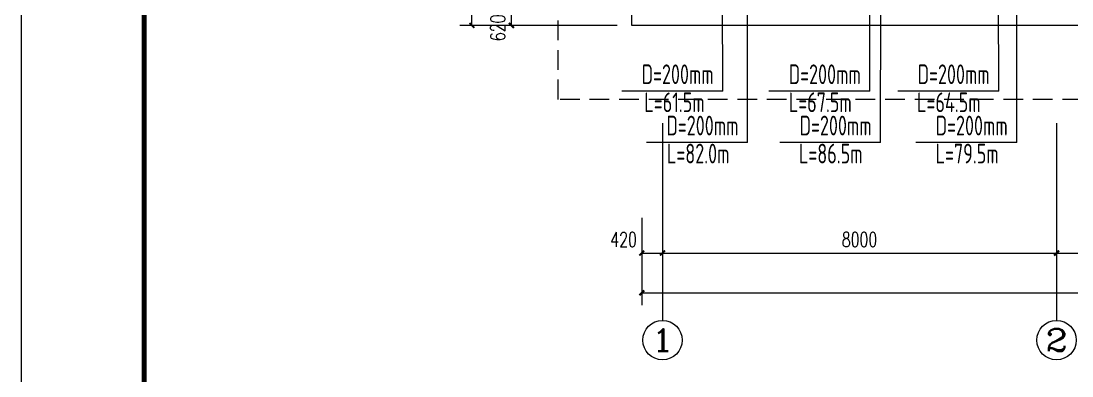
# Model space of a CAD drawing. Extents: x 2430460 to 2514560, y -608375 to -364775.
# Drawn here: x 2430460 to 2451795, y -474274 to -467075 of the extents above; entities that cross this region are included whole.
import ezdxf
from ezdxf.enums import TextEntityAlignment as Align

# ---------------------------------------------------------------- set-up
doc = ezdxf.new("R2010")
doc.units = 0
doc.header["$LTSCALE"] = 1000
doc.header["$MEASUREMENT"] = 0
doc.linetypes.add('_DASH', pattern=[0.6, 0.4, -0.2])
for name, color, linetype in [('AXIS', 3, 'Continuous'), ('AXIS_TEXT', 7, 'Continuous'), ('CURTWALL', 4, 'Continuous'), ('PUB_DIM', 3, 'Continuous'), ('TK', 4, 'Continuous')]:
    doc.layers.add(name, color=color, linetype=linetype)
doc.styles.add('26#标准$0$TSSD_REIN', font='Tssdeng.shx', dxfattribs={"width": 0.7, "bigfont": 'tssdchn.shx'})
doc.styles.add('_TCH_AXIS', font='COMPLEX', dxfattribs={"bigfont": 'GBCBIG'})
doc.styles.add('_TCH_DIM_T3', font='SIMPLEX', dxfattribs={"width": 0.705882, "bigfont": 'GBCBIG'})
doc.styles.add('COMPLEX', font='COMPLEX')
doc.styles.add('HZTXT1', font='romans.shx', dxfattribs={"width": 0.7, "bigfont": 'GBHZFS.SHX'})
doc.styles.get("Standard").update_dxf_attribs({"font": 'gbenor.shx', "bigfont": 'gbcbig.shx'})
doc.dimstyles.new('_TCH_ARCH&&100', dxfattribs={"dimtxt": 297.5, "dimasz": 100, "dimexe": 250, "dimexo": 300, "dimgap": 126.25, "dimtad": 1, "dimdec": 0, "dimzin": 0, "dimdsep": 46, "dimtxsty": '_TCH_DIM_T3', "dimblk": 'ARCHTICK', "dimcen": 0.09, "dimclrt": 7, "dimazin": 2, "dimtfac": 1, "dimtdec": 0, "dimtix": 1, "dimtmove": 2, "dimatfit": 3, "dimfxl": 30, "dimtolj": 1, "dimtzin": 0, "dimarcsym": 0})

# ---------------------------------------------------------------- blocks, each defined once
blk = doc.blocks.new('_ArchTick')
at = {"color": 0, "linetype": 'ByBlock', "const_width": 0.4}
blk.add_lwpolyline([(-0.5, -0.5), (0.5, 0.5)], dxfattribs=at)
blk = doc.blocks.new('*D111')
at = {"layer": 'Defpoints', "color": 0, "transparency": 16777216}
for p in [(-43367, -2640), (-40920, -2640), (-40920, -3260)]:
    blk.add_point(p, dxfattribs=at)
at = {"layer": 'PUB_DIM', "color": 0, "lineweight": -2, "transparency": 16777216}
for p, q in [((-41220, -2640), (-43617, -2640)), ((-43367, -3260), (-43367, -2640)), ((-41220, -3260), (-43617, -3260))]:
    blk.add_line(p, q, dxfattribs=at)
at = {"layer": 'PUB_DIM', "color": 0, "lineweight": -2, "transparency": 16777216, "xscale": 100, "yscale": 100, "zscale": 100}
for p, rotation in [((-43367, -2640), 90), ((-43367, -3260), 270)]:
    blk.add_blockref('_ArchTick', p, dxfattribs=dict(at, rotation=rotation))
at = {"layer": 'PUB_DIM', "color": 7, "transparency": 16777216, "insert": (-43642, -3310), "char_height": 297.5, "attachment_point": 5, "rotation": 90, "style": '_TCH_DIM_T3'}
blk.add_mtext('\\A1;620', dxfattribs=at)
blk = doc.blocks.new('*D112')
at = {"layer": 'Defpoints', "color": 0, "transparency": 16777216}
for p in [(-44167, 27780), (-42976, 27780), (-42976, -3260)]:
    blk.add_point(p, dxfattribs=at)
at = {"layer": 'PUB_DIM', "color": 0, "lineweight": -2, "transparency": 16777216}
for p, q in [((-43276, 27780), (-44417, 27780)), ((-44167, -3260), (-44167, 27780)), ((-43276, -3260), (-44417, -3260))]:
    blk.add_line(p, q, dxfattribs=at)
at = {"layer": 'PUB_DIM', "color": 0, "lineweight": -2, "transparency": 16777216, "xscale": 100, "yscale": 100, "zscale": 100}
for p, rotation in [((-44167, 27780), 90), ((-44167, -3260), 270)]:
    blk.add_blockref('_ArchTick', p, dxfattribs=dict(at, rotation=rotation))
at = {"layer": 'PUB_DIM', "color": 7, "transparency": 16777216, "insert": (-44442, 12260), "char_height": 297.5, "attachment_point": 5, "rotation": 90, "style": '_TCH_DIM_T3'}
blk.add_mtext('\\A1;31040', dxfattribs=at)
blk = doc.blocks.new('*D113')
at = {"layer": 'Defpoints', "color": 0, "transparency": 16777216}
for p in [(-40720, -6861), (-40300, -6861), (-40300, -7878)]:
    blk.add_point(p, dxfattribs=at)
at = {"layer": 'PUB_DIM', "color": 0, "lineweight": -2, "transparency": 16777216}
for p, q in [((-40720, -7161), (-40720, -8128)), ((-40300, -7161), (-40300, -8128)), ((-40720, -7878), (-40300, -7878))]:
    blk.add_line(p, q, dxfattribs=at)
at = {"layer": 'PUB_DIM', "color": 0, "lineweight": -2, "transparency": 16777216, "xscale": 100, "yscale": 100, "zscale": 100, "rotation": 180}
blk.add_blockref('_ArchTick', (-40720, -7878), dxfattribs=at)
at = {"layer": 'PUB_DIM', "color": 0, "lineweight": -2, "transparency": 16777216, "xscale": 100, "yscale": 100, "zscale": 100}
blk.add_blockref('_ArchTick', (-40300, -7878), dxfattribs=at)
at = {"layer": 'PUB_DIM', "color": 7, "transparency": 16777216, "insert": (-41090, -7603), "char_height": 297.5, "attachment_point": 5, "style": '_TCH_DIM_T3'}
blk.add_mtext('\\A1;420', dxfattribs=at)
blk = doc.blocks.new('*D114')
at = {"layer": 'Defpoints', "color": 0, "transparency": 16777216}
for p in [(-40300, -6861), (-32300, -6861), (-32300, -7878)]:
    blk.add_point(p, dxfattribs=at)
at = {"layer": 'PUB_DIM', "color": 0, "lineweight": -2, "transparency": 16777216}
for p, q in [((-40300, -7161), (-40300, -8128)), ((-32300, -7161), (-32300, -8128)), ((-40300, -7878), (-32300, -7878))]:
    blk.add_line(p, q, dxfattribs=at)
at = {"layer": 'PUB_DIM', "color": 0, "lineweight": -2, "transparency": 16777216, "xscale": 100, "yscale": 100, "zscale": 100, "rotation": 180}
blk.add_blockref('_ArchTick', (-40300, -7878), dxfattribs=at)
at = {"layer": 'PUB_DIM', "color": 0, "lineweight": -2, "transparency": 16777216, "xscale": 100, "yscale": 100, "zscale": 100}
blk.add_blockref('_ArchTick', (-32300, -7878), dxfattribs=at)
at = {"layer": 'PUB_DIM', "color": 7, "transparency": 16777216, "insert": (-36300, -7603), "char_height": 297.5, "attachment_point": 5, "style": '_TCH_DIM_T3'}
blk.add_mtext('\\A1;8000', dxfattribs=at)
blk = doc.blocks.new('*D115')
at = {"layer": 'Defpoints', "color": 0, "transparency": 16777216}
for p in [(-32300, -6861), (-24300, -6861), (-24300, -7878)]:
    blk.add_point(p, dxfattribs=at)
at = {"layer": 'PUB_DIM', "color": 0, "lineweight": -2, "transparency": 16777216}
for p, q in [((-32300, -7161), (-32300, -8128)), ((-24300, -7161), (-24300, -8128)), ((-32300, -7878), (-24300, -7878))]:
    blk.add_line(p, q, dxfattribs=at)
at = {"layer": 'PUB_DIM', "color": 0, "lineweight": -2, "transparency": 16777216, "xscale": 100, "yscale": 100, "zscale": 100, "rotation": 180}
blk.add_blockref('_ArchTick', (-32300, -7878), dxfattribs=at)
at = {"layer": 'PUB_DIM', "color": 0, "lineweight": -2, "transparency": 16777216, "xscale": 100, "yscale": 100, "zscale": 100}
blk.add_blockref('_ArchTick', (-24300, -7878), dxfattribs=at)
at = {"layer": 'PUB_DIM', "color": 7, "transparency": 16777216, "insert": (-28300, -7603), "char_height": 297.5, "attachment_point": 5, "style": '_TCH_DIM_T3'}
blk.add_mtext('\\A1;8000', dxfattribs=at)
blk = doc.blocks.new('*D122')
at = {"layer": 'Defpoints', "color": 0, "transparency": 16777216}
for p in [(-40720, -7643), (16120, -7643), (16120, -8685)]:
    blk.add_point(p, dxfattribs=at)
at = {"layer": 'PUB_DIM', "color": 0, "lineweight": -2, "transparency": 16777216}
for p, q in [((-40720, -7943), (-40720, -8935)), ((16120, -7943), (16120, -8935)), ((-40720, -8685), (16120, -8685))]:
    blk.add_line(p, q, dxfattribs=at)
at = {"layer": 'PUB_DIM', "color": 0, "lineweight": -2, "transparency": 16777216, "xscale": 100, "yscale": 100, "zscale": 100, "rotation": 180}
blk.add_blockref('_ArchTick', (-40720, -8685), dxfattribs=at)
at = {"layer": 'PUB_DIM', "color": 0, "lineweight": -2, "transparency": 16777216, "xscale": 100, "yscale": 100, "zscale": 100}
blk.add_blockref('_ArchTick', (16120, -8685), dxfattribs=at)
at = {"layer": 'PUB_DIM', "color": 7, "transparency": 16777216, "insert": (-12300, -8410), "char_height": 297.5, "attachment_point": 5, "style": '_TCH_DIM_T3'}
blk.add_mtext('\\A1;56840', dxfattribs=at)
blk = doc.blocks.new('*D222')
at = {"layer": 'Defpoints', "color": 0, "transparency": 16777216}
for p in [(-43367, -2640), (-40920, -2640), (-40920, -3260)]:
    blk.add_point(p, dxfattribs=at)
at = {"layer": 'PUB_DIM', "color": 0, "lineweight": -2, "transparency": 16777216}
for p, q in [((-41220, -2640), (-43617, -2640)), ((-43367, -3260), (-43367, -2640)), ((-41220, -3260), (-43617, -3260))]:
    blk.add_line(p, q, dxfattribs=at)
at = {"layer": 'PUB_DIM', "color": 0, "lineweight": -2, "transparency": 16777216, "xscale": 100, "yscale": 100, "zscale": 100}
for p, rotation in [((-43367, -2640), 90), ((-43367, -3260), 270)]:
    blk.add_blockref('_ArchTick', p, dxfattribs=dict(at, rotation=rotation))
at = {"layer": 'PUB_DIM', "color": 7, "transparency": 16777216, "insert": (-43642, -3310), "char_height": 297.5, "attachment_point": 5, "rotation": 90, "style": '_TCH_DIM_T3'}
blk.add_mtext('\\A1;620', dxfattribs=at)
blk = doc.blocks.new('*D223')
at = {"layer": 'Defpoints', "color": 0, "transparency": 16777216}
for p in [(-44167, 27780), (-42976, 27780), (-42976, -3260)]:
    blk.add_point(p, dxfattribs=at)
at = {"layer": 'PUB_DIM', "color": 0, "lineweight": -2, "transparency": 16777216}
for p, q in [((-43276, 27780), (-44417, 27780)), ((-44167, -3260), (-44167, 27780)), ((-43276, -3260), (-44417, -3260))]:
    blk.add_line(p, q, dxfattribs=at)
at = {"layer": 'PUB_DIM', "color": 0, "lineweight": -2, "transparency": 16777216, "xscale": 100, "yscale": 100, "zscale": 100}
for p, rotation in [((-44167, 27780), 90), ((-44167, -3260), 270)]:
    blk.add_blockref('_ArchTick', p, dxfattribs=dict(at, rotation=rotation))
at = {"layer": 'PUB_DIM', "color": 7, "transparency": 16777216, "insert": (-44442, 12260), "char_height": 297.5, "attachment_point": 5, "rotation": 90, "style": '_TCH_DIM_T3'}
blk.add_mtext('\\A1;31040', dxfattribs=at)
blk = doc.blocks.new('*D224')
at = {"layer": 'Defpoints', "color": 0, "transparency": 16777216}
for p in [(-40720, -6861), (-40300, -6861), (-40300, -7878)]:
    blk.add_point(p, dxfattribs=at)
at = {"layer": 'PUB_DIM', "color": 0, "lineweight": -2, "transparency": 16777216}
for p, q in [((-40720, -7161), (-40720, -8128)), ((-40300, -7161), (-40300, -8128)), ((-40720, -7878), (-40300, -7878))]:
    blk.add_line(p, q, dxfattribs=at)
at = {"layer": 'PUB_DIM', "color": 0, "lineweight": -2, "transparency": 16777216, "xscale": 100, "yscale": 100, "zscale": 100, "rotation": 180}
blk.add_blockref('_ArchTick', (-40720, -7878), dxfattribs=at)
at = {"layer": 'PUB_DIM', "color": 0, "lineweight": -2, "transparency": 16777216, "xscale": 100, "yscale": 100, "zscale": 100}
blk.add_blockref('_ArchTick', (-40300, -7878), dxfattribs=at)
at = {"layer": 'PUB_DIM', "color": 7, "transparency": 16777216, "insert": (-41090, -7603), "char_height": 297.5, "attachment_point": 5, "style": '_TCH_DIM_T3'}
blk.add_mtext('\\A1;420', dxfattribs=at)
blk = doc.blocks.new('*D225')
at = {"layer": 'Defpoints', "color": 0, "transparency": 16777216}
for p in [(-40300, -6861), (-32300, -6861), (-32300, -7878)]:
    blk.add_point(p, dxfattribs=at)
at = {"layer": 'PUB_DIM', "color": 0, "lineweight": -2, "transparency": 16777216}
for p, q in [((-40300, -7161), (-40300, -8128)), ((-32300, -7161), (-32300, -8128)), ((-40300, -7878), (-32300, -7878))]:
    blk.add_line(p, q, dxfattribs=at)
at = {"layer": 'PUB_DIM', "color": 0, "lineweight": -2, "transparency": 16777216, "xscale": 100, "yscale": 100, "zscale": 100, "rotation": 180}
blk.add_blockref('_ArchTick', (-40300, -7878), dxfattribs=at)
at = {"layer": 'PUB_DIM', "color": 0, "lineweight": -2, "transparency": 16777216, "xscale": 100, "yscale": 100, "zscale": 100}
blk.add_blockref('_ArchTick', (-32300, -7878), dxfattribs=at)
at = {"layer": 'PUB_DIM', "color": 7, "transparency": 16777216, "insert": (-36300, -7603), "char_height": 297.5, "attachment_point": 5, "style": '_TCH_DIM_T3'}
blk.add_mtext('\\A1;8000', dxfattribs=at)
blk = doc.blocks.new('*D226')
at = {"layer": 'Defpoints', "color": 0, "transparency": 16777216}
for p in [(-32300, -6861), (-24300, -6861), (-24300, -7878)]:
    blk.add_point(p, dxfattribs=at)
at = {"layer": 'PUB_DIM', "color": 0, "lineweight": -2, "transparency": 16777216}
for p, q in [((-32300, -7161), (-32300, -8128)), ((-24300, -7161), (-24300, -8128)), ((-32300, -7878), (-24300, -7878))]:
    blk.add_line(p, q, dxfattribs=at)
at = {"layer": 'PUB_DIM', "color": 0, "lineweight": -2, "transparency": 16777216, "xscale": 100, "yscale": 100, "zscale": 100, "rotation": 180}
blk.add_blockref('_ArchTick', (-32300, -7878), dxfattribs=at)
at = {"layer": 'PUB_DIM', "color": 0, "lineweight": -2, "transparency": 16777216, "xscale": 100, "yscale": 100, "zscale": 100}
blk.add_blockref('_ArchTick', (-24300, -7878), dxfattribs=at)
at = {"layer": 'PUB_DIM', "color": 7, "transparency": 16777216, "insert": (-28300, -7603), "char_height": 297.5, "attachment_point": 5, "style": '_TCH_DIM_T3'}
blk.add_mtext('\\A1;8000', dxfattribs=at)
blk = doc.blocks.new('*D233')
at = {"layer": 'Defpoints', "color": 0, "transparency": 16777216}
for p in [(-40720, -7643), (16120, -7643), (16120, -8685)]:
    blk.add_point(p, dxfattribs=at)
at = {"layer": 'PUB_DIM', "color": 0, "lineweight": -2, "transparency": 16777216}
for p, q in [((-40720, -7943), (-40720, -8935)), ((16120, -7943), (16120, -8935)), ((-40720, -8685), (16120, -8685))]:
    blk.add_line(p, q, dxfattribs=at)
at = {"layer": 'PUB_DIM', "color": 0, "lineweight": -2, "transparency": 16777216, "xscale": 100, "yscale": 100, "zscale": 100, "rotation": 180}
blk.add_blockref('_ArchTick', (-40720, -8685), dxfattribs=at)
at = {"layer": 'PUB_DIM', "color": 0, "lineweight": -2, "transparency": 16777216, "xscale": 100, "yscale": 100, "zscale": 100}
blk.add_blockref('_ArchTick', (16120, -8685), dxfattribs=at)
at = {"layer": 'PUB_DIM', "color": 7, "transparency": 16777216, "insert": (-12300, -8410), "char_height": 297.5, "attachment_point": 5, "style": '_TCH_DIM_T3'}
blk.add_mtext('\\A1;56840', dxfattribs=at)
blk = doc.blocks.new('*D333')
at = {"layer": 'Defpoints', "color": 0, "transparency": 16777216}
for p in [(-43367, -2640), (-40920, -2640), (-40920, -3260)]:
    blk.add_point(p, dxfattribs=at)
at = {"layer": 'PUB_DIM', "color": 0, "lineweight": -2, "transparency": 16777216}
for p, q in [((-41220, -2640), (-43617, -2640)), ((-43367, -3260), (-43367, -2640)), ((-41220, -3260), (-43617, -3260))]:
    blk.add_line(p, q, dxfattribs=at)
at = {"layer": 'PUB_DIM', "color": 0, "lineweight": -2, "transparency": 16777216, "xscale": 100, "yscale": 100, "zscale": 100}
for p, rotation in [((-43367, -2640), 90), ((-43367, -3260), 270)]:
    blk.add_blockref('_ArchTick', p, dxfattribs=dict(at, rotation=rotation))
at = {"layer": 'PUB_DIM', "color": 7, "transparency": 16777216, "insert": (-43642, -3310), "char_height": 297.5, "attachment_point": 5, "rotation": 90, "style": '_TCH_DIM_T3'}
blk.add_mtext('\\A1;620', dxfattribs=at)
blk = doc.blocks.new('*D334')
at = {"layer": 'Defpoints', "color": 0, "transparency": 16777216}
for p in [(-44167, 27780), (-42976, 27780), (-42976, -3260)]:
    blk.add_point(p, dxfattribs=at)
at = {"layer": 'PUB_DIM', "color": 0, "lineweight": -2, "transparency": 16777216}
for p, q in [((-43276, 27780), (-44417, 27780)), ((-44167, -3260), (-44167, 27780)), ((-43276, -3260), (-44417, -3260))]:
    blk.add_line(p, q, dxfattribs=at)
at = {"layer": 'PUB_DIM', "color": 0, "lineweight": -2, "transparency": 16777216, "xscale": 100, "yscale": 100, "zscale": 100}
for p, rotation in [((-44167, 27780), 90), ((-44167, -3260), 270)]:
    blk.add_blockref('_ArchTick', p, dxfattribs=dict(at, rotation=rotation))
at = {"layer": 'PUB_DIM', "color": 7, "transparency": 16777216, "insert": (-44442, 12260), "char_height": 297.5, "attachment_point": 5, "rotation": 90, "style": '_TCH_DIM_T3'}
blk.add_mtext('\\A1;31040', dxfattribs=at)
blk = doc.blocks.new('*D335')
at = {"layer": 'Defpoints', "color": 0, "transparency": 16777216}
for p in [(-40720, -6861), (-40300, -6861), (-40300, -7878)]:
    blk.add_point(p, dxfattribs=at)
at = {"layer": 'PUB_DIM', "color": 0, "lineweight": -2, "transparency": 16777216}
for p, q in [((-40720, -7161), (-40720, -8128)), ((-40300, -7161), (-40300, -8128)), ((-40720, -7878), (-40300, -7878))]:
    blk.add_line(p, q, dxfattribs=at)
at = {"layer": 'PUB_DIM', "color": 0, "lineweight": -2, "transparency": 16777216, "xscale": 100, "yscale": 100, "zscale": 100, "rotation": 180}
blk.add_blockref('_ArchTick', (-40720, -7878), dxfattribs=at)
at = {"layer": 'PUB_DIM', "color": 0, "lineweight": -2, "transparency": 16777216, "xscale": 100, "yscale": 100, "zscale": 100}
blk.add_blockref('_ArchTick', (-40300, -7878), dxfattribs=at)
at = {"layer": 'PUB_DIM', "color": 7, "transparency": 16777216, "insert": (-41090, -7603), "char_height": 297.5, "attachment_point": 5, "style": '_TCH_DIM_T3'}
blk.add_mtext('\\A1;420', dxfattribs=at)
blk = doc.blocks.new('*D336')
at = {"layer": 'Defpoints', "color": 0, "transparency": 16777216}
for p in [(-40300, -6861), (-32300, -6861), (-32300, -7878)]:
    blk.add_point(p, dxfattribs=at)
at = {"layer": 'PUB_DIM', "color": 0, "lineweight": -2, "transparency": 16777216}
for p, q in [((-40300, -7161), (-40300, -8128)), ((-32300, -7161), (-32300, -8128)), ((-40300, -7878), (-32300, -7878))]:
    blk.add_line(p, q, dxfattribs=at)
at = {"layer": 'PUB_DIM', "color": 0, "lineweight": -2, "transparency": 16777216, "xscale": 100, "yscale": 100, "zscale": 100, "rotation": 180}
blk.add_blockref('_ArchTick', (-40300, -7878), dxfattribs=at)
at = {"layer": 'PUB_DIM', "color": 0, "lineweight": -2, "transparency": 16777216, "xscale": 100, "yscale": 100, "zscale": 100}
blk.add_blockref('_ArchTick', (-32300, -7878), dxfattribs=at)
at = {"layer": 'PUB_DIM', "color": 7, "transparency": 16777216, "insert": (-36300, -7603), "char_height": 297.5, "attachment_point": 5, "style": '_TCH_DIM_T3'}
blk.add_mtext('\\A1;8000', dxfattribs=at)
blk = doc.blocks.new('*D337')
at = {"layer": 'Defpoints', "color": 0, "transparency": 16777216}
for p in [(-32300, -6861), (-24300, -6861), (-24300, -7878)]:
    blk.add_point(p, dxfattribs=at)
at = {"layer": 'PUB_DIM', "color": 0, "lineweight": -2, "transparency": 16777216}
for p, q in [((-32300, -7161), (-32300, -8128)), ((-24300, -7161), (-24300, -8128)), ((-32300, -7878), (-24300, -7878))]:
    blk.add_line(p, q, dxfattribs=at)
at = {"layer": 'PUB_DIM', "color": 0, "lineweight": -2, "transparency": 16777216, "xscale": 100, "yscale": 100, "zscale": 100, "rotation": 180}
blk.add_blockref('_ArchTick', (-32300, -7878), dxfattribs=at)
at = {"layer": 'PUB_DIM', "color": 0, "lineweight": -2, "transparency": 16777216, "xscale": 100, "yscale": 100, "zscale": 100}
blk.add_blockref('_ArchTick', (-24300, -7878), dxfattribs=at)
at = {"layer": 'PUB_DIM', "color": 7, "transparency": 16777216, "insert": (-28300, -7603), "char_height": 297.5, "attachment_point": 5, "style": '_TCH_DIM_T3'}
blk.add_mtext('\\A1;8000', dxfattribs=at)
blk = doc.blocks.new('*D344')
at = {"layer": 'Defpoints', "color": 0, "transparency": 16777216}
for p in [(-40720, -7643), (16120, -7643), (16120, -8685)]:
    blk.add_point(p, dxfattribs=at)
at = {"layer": 'PUB_DIM', "color": 0, "lineweight": -2, "transparency": 16777216}
for p, q in [((-40720, -7943), (-40720, -8935)), ((16120, -7943), (16120, -8935)), ((-40720, -8685), (16120, -8685))]:
    blk.add_line(p, q, dxfattribs=at)
at = {"layer": 'PUB_DIM', "color": 0, "lineweight": -2, "transparency": 16777216, "xscale": 100, "yscale": 100, "zscale": 100, "rotation": 180}
blk.add_blockref('_ArchTick', (-40720, -8685), dxfattribs=at)
at = {"layer": 'PUB_DIM', "color": 0, "lineweight": -2, "transparency": 16777216, "xscale": 100, "yscale": 100, "zscale": 100}
blk.add_blockref('_ArchTick', (16120, -8685), dxfattribs=at)
at = {"layer": 'PUB_DIM', "color": 7, "transparency": 16777216, "insert": (-12300, -8410), "char_height": 297.5, "attachment_point": 5, "style": '_TCH_DIM_T3'}
blk.add_mtext('\\A1;56840', dxfattribs=at)
blk = doc.blocks.new('*D441')
at = {"layer": 'Defpoints', "color": 0, "transparency": 16777216}
for p in [(-43367, -2640), (-40920, -2640), (-40920, -3260)]:
    blk.add_point(p, dxfattribs=at)
at = {"layer": 'PUB_DIM', "color": 0, "lineweight": -2, "transparency": 16777216}
for p, q in [((-41220, -2640), (-43617, -2640)), ((-43367, -3260), (-43367, -2640)), ((-41220, -3260), (-43617, -3260))]:
    blk.add_line(p, q, dxfattribs=at)
at = {"layer": 'PUB_DIM', "color": 0, "lineweight": -2, "transparency": 16777216, "xscale": 100, "yscale": 100, "zscale": 100}
for p, rotation in [((-43367, -2640), 90), ((-43367, -3260), 270)]:
    blk.add_blockref('_ArchTick', p, dxfattribs=dict(at, rotation=rotation))
at = {"layer": 'PUB_DIM', "color": 7, "transparency": 16777216, "insert": (-43642, -3310), "char_height": 297.5, "attachment_point": 5, "rotation": 90, "style": '_TCH_DIM_T3'}
blk.add_mtext('\\A1;620', dxfattribs=at)
blk = doc.blocks.new('*D442')
at = {"layer": 'Defpoints', "color": 0, "transparency": 16777216}
for p in [(-44167, 27780), (-42976, 27780), (-42976, -3260)]:
    blk.add_point(p, dxfattribs=at)
at = {"layer": 'PUB_DIM', "color": 0, "lineweight": -2, "transparency": 16777216}
for p, q in [((-43276, 27780), (-44417, 27780)), ((-44167, -3260), (-44167, 27780)), ((-43276, -3260), (-44417, -3260))]:
    blk.add_line(p, q, dxfattribs=at)
at = {"layer": 'PUB_DIM', "color": 0, "lineweight": -2, "transparency": 16777216, "xscale": 100, "yscale": 100, "zscale": 100}
for p, rotation in [((-44167, 27780), 90), ((-44167, -3260), 270)]:
    blk.add_blockref('_ArchTick', p, dxfattribs=dict(at, rotation=rotation))
at = {"layer": 'PUB_DIM', "color": 7, "transparency": 16777216, "insert": (-44442, 12260), "char_height": 297.5, "attachment_point": 5, "rotation": 90, "style": '_TCH_DIM_T3'}
blk.add_mtext('\\A1;31040', dxfattribs=at)
blk = doc.blocks.new('*D443')
at = {"layer": 'Defpoints', "color": 0, "transparency": 16777216}
for p in [(-40720, -6861), (-40300, -6861), (-40300, -7878)]:
    blk.add_point(p, dxfattribs=at)
at = {"layer": 'PUB_DIM', "color": 0, "lineweight": -2, "transparency": 16777216}
for p, q in [((-40720, -7161), (-40720, -8128)), ((-40300, -7161), (-40300, -8128)), ((-40720, -7878), (-40300, -7878))]:
    blk.add_line(p, q, dxfattribs=at)
at = {"layer": 'PUB_DIM', "color": 0, "lineweight": -2, "transparency": 16777216, "xscale": 100, "yscale": 100, "zscale": 100, "rotation": 180}
blk.add_blockref('_ArchTick', (-40720, -7878), dxfattribs=at)
at = {"layer": 'PUB_DIM', "color": 0, "lineweight": -2, "transparency": 16777216, "xscale": 100, "yscale": 100, "zscale": 100}
blk.add_blockref('_ArchTick', (-40300, -7878), dxfattribs=at)
at = {"layer": 'PUB_DIM', "color": 7, "transparency": 16777216, "insert": (-41090, -7603), "char_height": 297.5, "attachment_point": 5, "style": '_TCH_DIM_T3'}
blk.add_mtext('\\A1;420', dxfattribs=at)
blk = doc.blocks.new('*D444')
at = {"layer": 'Defpoints', "color": 0, "transparency": 16777216}
for p in [(-40300, -6861), (-32300, -6861), (-32300, -7878)]:
    blk.add_point(p, dxfattribs=at)
at = {"layer": 'PUB_DIM', "color": 0, "lineweight": -2, "transparency": 16777216}
for p, q in [((-40300, -7161), (-40300, -8128)), ((-32300, -7161), (-32300, -8128)), ((-40300, -7878), (-32300, -7878))]:
    blk.add_line(p, q, dxfattribs=at)
at = {"layer": 'PUB_DIM', "color": 0, "lineweight": -2, "transparency": 16777216, "xscale": 100, "yscale": 100, "zscale": 100, "rotation": 180}
blk.add_blockref('_ArchTick', (-40300, -7878), dxfattribs=at)
at = {"layer": 'PUB_DIM', "color": 0, "lineweight": -2, "transparency": 16777216, "xscale": 100, "yscale": 100, "zscale": 100}
blk.add_blockref('_ArchTick', (-32300, -7878), dxfattribs=at)
at = {"layer": 'PUB_DIM', "color": 7, "transparency": 16777216, "insert": (-36300, -7603), "char_height": 297.5, "attachment_point": 5, "style": '_TCH_DIM_T3'}
blk.add_mtext('\\A1;8000', dxfattribs=at)
blk = doc.blocks.new('*D445')
at = {"layer": 'Defpoints', "color": 0, "transparency": 16777216}
for p in [(-32300, -6861), (-24300, -6861), (-24300, -7878)]:
    blk.add_point(p, dxfattribs=at)
at = {"layer": 'PUB_DIM', "color": 0, "lineweight": -2, "transparency": 16777216}
for p, q in [((-32300, -7161), (-32300, -8128)), ((-24300, -7161), (-24300, -8128)), ((-32300, -7878), (-24300, -7878))]:
    blk.add_line(p, q, dxfattribs=at)
at = {"layer": 'PUB_DIM', "color": 0, "lineweight": -2, "transparency": 16777216, "xscale": 100, "yscale": 100, "zscale": 100, "rotation": 180}
blk.add_blockref('_ArchTick', (-32300, -7878), dxfattribs=at)
at = {"layer": 'PUB_DIM', "color": 0, "lineweight": -2, "transparency": 16777216, "xscale": 100, "yscale": 100, "zscale": 100}
blk.add_blockref('_ArchTick', (-24300, -7878), dxfattribs=at)
at = {"layer": 'PUB_DIM', "color": 7, "transparency": 16777216, "insert": (-28300, -7603), "char_height": 297.5, "attachment_point": 5, "style": '_TCH_DIM_T3'}
blk.add_mtext('\\A1;8000', dxfattribs=at)
blk = doc.blocks.new('*D452')
at = {"layer": 'Defpoints', "color": 0, "transparency": 16777216}
for p in [(-40720, -7643), (16120, -7643), (16120, -8685)]:
    blk.add_point(p, dxfattribs=at)
at = {"layer": 'PUB_DIM', "color": 0, "lineweight": -2, "transparency": 16777216}
for p, q in [((-40720, -7943), (-40720, -8935)), ((16120, -7943), (16120, -8935)), ((-40720, -8685), (16120, -8685))]:
    blk.add_line(p, q, dxfattribs=at)
at = {"layer": 'PUB_DIM', "color": 0, "lineweight": -2, "transparency": 16777216, "xscale": 100, "yscale": 100, "zscale": 100, "rotation": 180}
blk.add_blockref('_ArchTick', (-40720, -8685), dxfattribs=at)
at = {"layer": 'PUB_DIM', "color": 0, "lineweight": -2, "transparency": 16777216, "xscale": 100, "yscale": 100, "zscale": 100}
blk.add_blockref('_ArchTick', (16120, -8685), dxfattribs=at)
at = {"layer": 'PUB_DIM', "color": 7, "transparency": 16777216, "insert": (-12300, -8410), "char_height": 297.5, "attachment_point": 5, "style": '_TCH_DIM_T3'}
blk.add_mtext('\\A1;56840', dxfattribs=at)
blk = doc.blocks.new('_AXISO')
blk.add_circle((0, 0), 0.5)
at = {"layer": 'AXIS_TEXT', "style": 'COMPLEX', "width": 1.041667}
blk.add_attdef('A', text='', height=0.56, dxfattribs=at).set_placement((-0.25, -0.28), (0.25, -0.28), align=Align.FIT)
blk = doc.blocks.new('*U544')
at = {"color": 3}
blk.add_lwpolyline([(-84100, 0), (0, 0), (0, 59400), (-84100, 59400)], close=True, dxfattribs=at)
at = {"color": 3, "const_width": 100}
blk.add_lwpolyline([(-81600, 1000), (-1000, 1000), (-1000, 58400), (-81600, 58400)], close=True, dxfattribs=at)
at = {"layer": 'TK', "color": 4, "style": 'HZTXT1'}
for tag, height, width, p in [('项目负责1', 400, 0.6, (-4500, 19196)), ('项目负责2', 400, 0.6, (-4500, 18296)), ('专责', 400, 0.6, (-4500, 17396)), ('审定', 400, 0.6, (-4500, 16496)), ('审核', 400, 0.6, (-4500, 15596)), ('校对', 400, 0.6, (-4500, 14696)), ('设计', 400, 0.6, (-4500, 13796)), ('绘图', 400, 0.6, (-4500, 12896)), ('建设单位', 450, 0.6, (-4500, 11050)), ('工号', 400, 0.5, (-5501, 3507)), ('版次', 400, 0.7, (-2138, 3498)), ('阶段', 400, 0.7, (-2138, 2498)), ('比例', 400, 0.7, (-5491, 1513)), ('日期', 400, 0.7, (-2138, 1498))]:
    blk.add_attdef(tag, text='', height=height, dxfattribs=dict(at, width=width)).set_placement(p, align=Align.MIDDLE)
at = {"layer": 'TK', "color": 1, "lineweight": -3, "style": 'HZTXT1', "width": 0.6}
blk.add_attdef('工程名称', text='', height=450, dxfattribs=at).set_placement((-4500, 9050), align=Align.MIDDLE)
at = {"layer": 'TK', "color": 4, "lineweight": -3, "style": 'HZTXT1', "width": 0.6}
blk.add_attdef('子项名称', text='', height=450, dxfattribs=at).set_placement((-4500, 7050), align=Align.MIDDLE)
at = {"layer": 'TK', "color": 1, "lineweight": -3, "width": 0.6, "flags": 104}
blk.add_attdef('图名', text='', height=400, dxfattribs=at).set_placement((-4558, 4958), align=Align.MIDDLE_CENTER)
at = {"layer": 'TK', "color": 1, "style": 'HZTXT1', "width": 0.7}
blk.add_attdef('图号', text='', height=400, dxfattribs=at).set_placement((-5491, 2513), align=Align.MIDDLE)
blk = doc.blocks.new('A$C5D18424C')
at = {"color": 4, "linetype": '_DASH'}
blk.add_lwpolyline([(1820, 2640), (1820, -4760), (-42420, -4760), (-42420, 26530), (-24720, 26530)], dxfattribs=at)
blk.add_lwpolyline([(320, 2640), (320, -3260), (-40920, -3260), (-40920, 25030), (-24720, 25030)])
at = {"layer": 'AXIS'}
for p, q in [((-40300, -5243.8), (-40300, -9243.8)), ((-32300, -5243.8), (-32300, -9243.8))]:
    blk.add_line(p, q, dxfattribs=at)
at = {"layer": 'CURTWALL'}
for p, q in [((-40920, -3260), (-40920, 25030)), ((320, -3260), (-40920, -3260))]:
    blk.add_line(p, q, dxfattribs=at)
at = {"layer": 'AXIS'}
ref = blk.add_blockref('_AXISO', (-40300, -9643.8), dxfattribs=dict(at, xscale=800, yscale=800, zscale=800))
ref.add_attrib('A', '1', dxfattribs={"layer": 'AXIS_TEXT', "height": 452.5, "style": '_TCH_AXIS', "width": 2.333333}).set_placement((-40526.3, -9870.1), (-40073.7, -9870.1), align=Align.FIT)
ref = blk.add_blockref('_AXISO', (-32300, -9643.8), dxfattribs=dict(at, xscale=800, yscale=800, zscale=800))
ref.add_attrib('A', '2', dxfattribs={"layer": 'AXIS_TEXT', "height": 452.5, "style": '_TCH_AXIS', "width": 1.5}).set_placement((-32526.3, -9870.1), (-32073.7, -9870.1), align=Align.FIT)
at = {"layer": 'PUB_DIM'}
for p1, p2, distance, picture, middle in [((-42976.3, -3260), (-42976.3, 27780), 1190.9, '*D112', (-44442.2, 12260)), ((-42976.3, -3260), (-42976.3, 27780), 1190.9, '*D223', (-44442.2, 12260)), ((-42976.3, -3260), (-42976.3, 27780), 1190.9, '*D334', (-44442.2, 12260)), ((-42976.3, -3260), (-42976.3, 27780), 1190.9, '*D442', (-44442.2, 12260)), ((-40300, -6861.4), (-32300, -6861.4), -1017, '*D114', (-36300, -7603.4)), ((-40300, -6861.4), (-32300, -6861.4), -1017, '*D225', (-36300, -7603.4)), ((-40300, -6861.4), (-32300, -6861.4), -1017, '*D336', (-36300, -7603.4)), ((-40300, -6861.4), (-32300, -6861.4), -1017, '*D444', (-36300, -7603.4)), ((-32300, -6861.4), (-24300, -6861.4), -1017, '*D115', (-28300, -7603.4)), ((-32300, -6861.4), (-24300, -6861.4), -1017, '*D226', (-28300, -7603.4)), ((-32300, -6861.4), (-24300, -6861.4), -1017, '*D337', (-28300, -7603.4)), ((-32300, -6861.4), (-24300, -6861.4), -1017, '*D445', (-28300, -7603.4)), ((-40720, -7642.7), (16120, -7642.7), -1042.6, '*D122', (-12300, -8410.3)), ((-40720, -7642.7), (16120, -7642.7), -1042.6, '*D233', (-12300, -8410.3)), ((-40720, -7642.7), (16120, -7642.7), -1042.6, '*D344', (-12300, -8410.3)), ((-40720, -7642.7), (16120, -7642.7), -1042.6, '*D452', (-12300, -8410.3))]:
    dim = blk.add_aligned_dim(p1=p1, p2=p2, distance=distance, dimstyle='_TCH_ARCH&&100', dxfattribs=at)
    dim.commit()
    dim.dimension.update_dxf_attribs({"geometry": picture, "text_midpoint": middle})
for base, p1, p2, angle, picture, middle in [((-43367.4, -2640), (-40920, -3260), (-40920, -2640), 90, '*D111', (-43642.4, -3310)), ((-43367.4, -2640), (-40920, -3260), (-40920, -2640), 90, '*D222', (-43642.4, -3310)), ((-43367.4, -2640), (-40920, -3260), (-40920, -2640), 90, '*D333', (-43642.4, -3310)), ((-43367.4, -2640), (-40920, -3260), (-40920, -2640), 90, '*D441', (-43642.4, -3310)), ((-40300, -7878.4), (-40720, -6861.4), (-40300, -6861.4), 360, '*D113', (-41090, -7603.4)), ((-40300, -7878.4), (-40720, -6861.4), (-40300, -6861.4), 360, '*D224', (-41090, -7603.4)), ((-40300, -7878.4), (-40720, -6861.4), (-40300, -6861.4), 360, '*D335', (-41090, -7603.4)), ((-40300, -7878.4), (-40720, -6861.4), (-40300, -6861.4), 360, '*D443', (-41090, -7603.4))]:
    dim = blk.add_linear_dim(base=base, p1=p1, p2=p2, angle=angle, dimstyle='_TCH_ARCH&&100', dxfattribs=at)
    dim.commit()
    dim.dimension.update_dxf_attribs({"geometry": picture, "text_midpoint": middle, "dimtype": 129})

msp = doc.modelspace()

# ---------------------------------------------------------------- linework, layer by layer
for p, q in [((2445207.4, -469539.5), (2445218.7, -457518.3)), ((2447910.1, -469539.5), (2447921.4, -457518.3)), ((2450673, -469539.5), (2450673, -457918.3)), ((2444704, -468499.2), (2444700.3, -464518.3)), ((2447690.3, -468499.2), (2447686.5, -464518.3)), ((2450306.5, -468499.2), (2450302.7, -464518.3)), ((2444704.4, -468499.2), (2442656.7, -468499.2)), ((2447690.6, -468499.2), (2445643, -468499.2)), ((2450306.8, -468499.2), (2448259.2, -468499.2)), ((2445208.1, -469539.5), (2443160.4, -469539.5)), ((2447910.7, -469539.5), (2445863.1, -469539.5)), ((2450673, -469539.5), (2448625.4, -469539.5))]:
    msp.add_line(p, q)

# ---------------------------------------------------------------- block references
for name, p in [('*U544', (2514560.4, -485574.9)), ('A$C5D18424C', (2483782, -463903.3))]:
    msp.add_blockref(name, p)

# ---------------------------------------------------------------- texts
at = {"char_height": 400, "width": 1509.222, "attachment_point": 9, "style": '26#标准$0$TSSD_REIN'}
for s, insert in [('D=200mm', (2444521.8, -468354.8)), ('D=200mm', (2447508, -468354.8)), ('D=200mm', (2450124.2, -468354.8)), ('L=61.5m', (2444338.1, -468923)), ('L=67.5m', (2447324.3, -468923)), ('L=64.5m', (2449940.5, -468923)), ('D=200mm', (2445025.5, -469395.2)), ('D=200mm', (2447728.1, -469395.2)), ('D=200mm', (2450490.4, -469395.2)), ('L=82.0m', (2444841.8, -469963.3)), ('L=86.5m', (2447544.4, -469963.3)), ('L=79.5m', (2450306.8, -469963.3))]:
    msp.add_mtext(s, dxfattribs=dict(at, insert=insert))

doc.saveas('drawing.dxf')
